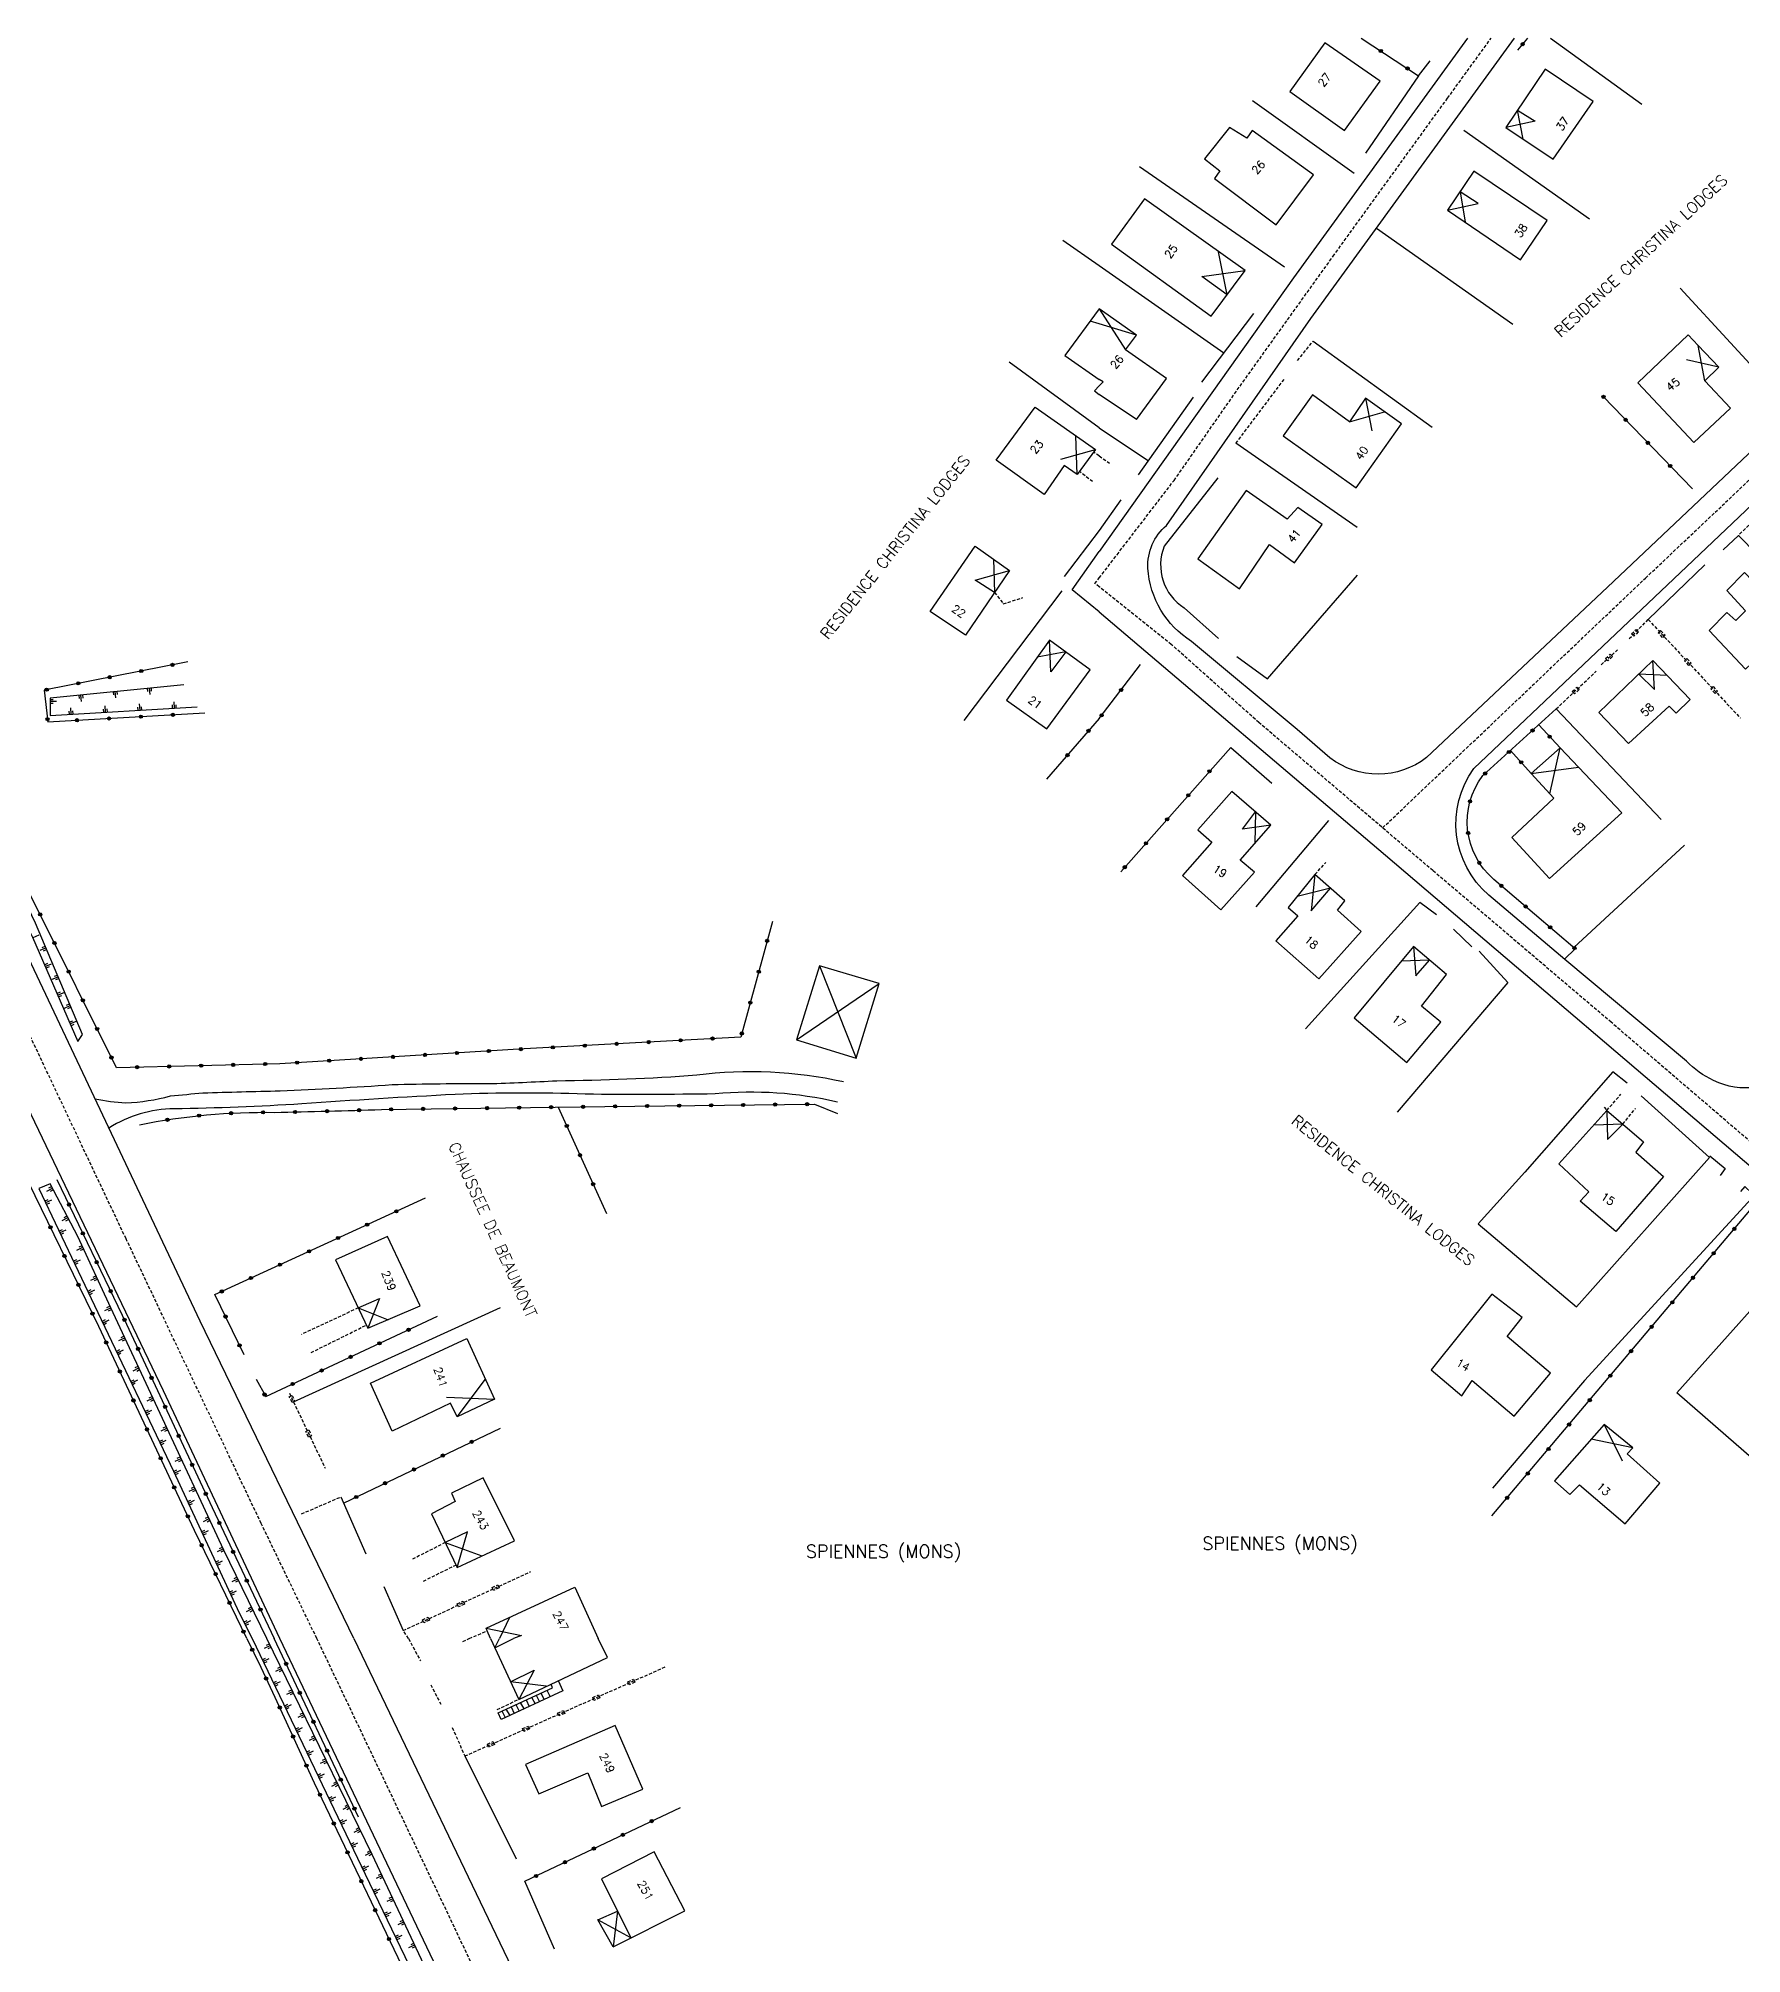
# Model space of a CAD drawing. Header units: millimetres. Extents: x 123000 to 124000, y 124000 to 125000.
# Drawn here: x 123334.3 to 123600.3, y 124700.8 to 125000 of the extents above; entities that cross this region are included whole.
import ezdxf
from ezdxf.enums import TextEntityAlignment as Align

# ---------------------------------------------------------------- set-up
doc = ezdxf.new("R2010")
doc.units = ezdxf.units.MM
doc.linetypes.add('DASHED', pattern=[0.75, 0.5, -0.25])
for name, color, linetype in [('w0001', 6, 'DASHED'), ('w0008', 7, 'CONTINUOUS'), ('w0100', 7, 'CONTINUOUS'), ('w0112', 1, 'DASHED'), ('W0211', 2, 'CONTINUOUS'), ('W0310', 3, 'CONTINUOUS'), ('w0322', 7, 'CONTINUOUS'), ('W0980', 7, 'CONTINUOUS'), ('w0989', 7, 'CONTINUOUS'), ('w0991', 7, 'CONTINUOUS')]:
    doc.layers.add(name, color=color, linetype=linetype)
doc.styles.get("Standard").update_dxf_attribs({"font": 'romans.shx', "width": 0.85})

msp = doc.modelspace()

# ---------------------------------------------------------------- linework, layer by layer
at = {"layer": 'w0001'}
for points in [[(123500, 124915.69), (123502.77, 124919.33), (123511.68, 124930.93), (123521.55, 124945.07), (123536.51, 124965.94), (123554.39, 124990.64), (123561.19, 125000)], [(123544.25, 124876.65), (123585.3, 124915.66), (123614.34, 124943.11), (123636.7, 124964.43), (123647.97, 124975.05), (123663.6, 124991.14)], [(123500, 124914.31), (123499.31, 124914.82), (123500, 124915.69)], [(123692.17, 124750), (123680.49, 124760.37), (123671.02, 124768.55), (123659.71, 124777.91), (123634.09, 124799.94), (123615.71, 124815.58), (123611.5, 124819.2), (123579.95, 124846.27), (123552.1, 124869.97), (123524.93, 124893.1), (123511.24, 124905.31), (123500, 124914.31)], [(123377.77, 124750), (123369.08, 124767.99), (123347.97, 124812.45), (123323.91, 124863.3), (123311.66, 124889.74)], [(123496.12, 124500), (123490.86, 124511.25), (123482.34, 124529.3), (123469.68, 124555.76), (123452.17, 124592.75), (123433.96, 124631.29), (123418.77, 124663.61), (123399.25, 124704.9), (123383.13, 124738.75), (123377.77, 124750)]]:
    msp.add_lwpolyline(points, dxfattribs=at)
at = {"layer": 'w0008'}
for points in [[(123557.52, 125000), (123530.35, 124962.58), (123500, 124919.85)], [(123515.99, 124946.26), (123524.12, 124957.01)], [(123506.12, 124931.8), (123514.71, 124943.93)], [(123503.37, 124927.91), (123500, 124923.11)], [(123500, 124923.11), (123494.52, 124915.9)], [(123500, 124910.39), (123495.75, 124913.85), (123500, 124919.85)], [(123585.73, 124909.18), (123594.57, 124917.72)], [(123500, 124910.39), (123544.68, 124872.37), (123607.14, 124819.17), (123650.41, 124782.03), (123687.53, 124750)], [(123383.54, 124750), (123359.57, 124799.6), (123329.6, 124862.96), (123316.41, 124892.03)], [(123372.01, 124750), (123353.8, 124788.69), (123333.15, 124831.86), (123311.64, 124876.91), (123306.99, 124887.61)], [(123490.53, 124500), (123475.56, 124531.73), (123443.88, 124597.56), (123408.04, 124674.36), (123372.01, 124750)], [(123383.54, 124750), (123410.68, 124693.44), (123428.46, 124654.35), (123447.27, 124615.35), (123464.53, 124578.85), (123481.17, 124543.7), (123492.3, 124520.27), (123500, 124503.79)]]:
    msp.add_lwpolyline(points, dxfattribs=at)
for points in [[(123630.08, 124962.23), (123579.39, 124914.26), (123551.13, 124887.64, -0.339452), (123536.01, 124887.59), (123530.88, 124892), (123514.42, 124905.79, -0.242707), (123507.58, 124917.22, -0.230848), (123510.49, 124923.9), (123533.05, 124956.22), (123564.86, 125000)], [(123608.61, 124839.1, -0.318443), (123595.95, 124837.2, -0.096982), (123591.71, 124840.2), (123572.72, 124856.08), (123560.85, 124866.16, -0.393112), (123558.51, 124885.93), (123592.75, 124918.41), (123632.81, 124956.46), (123652.44, 124975.28, -0.236722), (123656.3, 124977.06, 0.131434), (123663.03, 124978.49, 0.256132), (123666.52, 124986, 0.214267), (123662.6, 124991.87, 0.346481), (123653.18, 124990.86, 0.149148), (123649.95, 124982.46, -0.206482), (123648.02, 124979.14), (123645.69, 124976.93), (123630.08, 124962.23)]]:
    msp.add_lwpolyline(points, format="xyb", dxfattribs=at)
at = {"layer": 'w0100'}
for points in [[(123538.3, 124985.59), (123543.87, 124993.3), (123535.24, 124999.3), (123529.77, 124991.7), (123538.3, 124985.59)], [(123570.89, 124981.12), (123577.15, 124990.12), (123569.64, 124995.19), (123563.51, 124986.06), (123570.89, 124981.12)], [(123565.33, 124988.77), (123568.08, 124987.06), (123563.51, 124986.06)], [(123566.22, 124984.25), (123565.33, 124988.77)], [(123527.6, 124970.85), (123533.46, 124978.67), (123523.88, 124985.59), (123523.03, 124984.38), (123520.35, 124986.04), (123516.41, 124981.17), (123518.83, 124979.29), (123517.98, 124978.08), (123527.6, 124970.85)], [(123565.81, 124965.39), (123569.97, 124971.56), (123558.51, 124979.22), (123554.39, 124973.13), (123565.81, 124965.39)], [(123554.39, 124973.13), (123559.17, 124974.2), (123556.34, 124976.02), (123557.15, 124971.26)], [(123522.76, 124963.7), (123507.07, 124974.91), (123501.91, 124967.82), (123517.49, 124956.61), (123522.76, 124963.7)], [(123519.96, 124959.93), (123518.62, 124966.65)], [(123519.96, 124959.93), (123516, 124962.78), (123522.76, 124963.7)], [(123500, 124957.76), (123494.59, 124950.46), (123500, 124946.7)], [(123500, 124955.38), (123498.57, 124955.83)], [(123500, 124957.76), (123504.11, 124951.35)], [(123505.79, 124940.45), (123510.47, 124946.86), (123504.11, 124951.35), (123505.79, 124953.62), (123500, 124957.76)], [(123505.79, 124953.62), (123500, 124955.38)], [(123593.55, 124952), (123591.97, 124953.67), (123584.1, 124946.2), (123592.86, 124936.86)], [(123592.86, 124936.86), (123598.57, 124942.22), (123594.58, 124946.5), (123593.55, 124952), (123596.75, 124948.61), (123594.58, 124946.5)], [(123596.75, 124948.61), (123591.73, 124949.79)], [(123500, 124945.72), (123500.58, 124946.32), (123500, 124946.7)], [(123500, 124945.72), (123499.24, 124944.95), (123500, 124944.34)], [(123505.79, 124940.45), (123500, 124944.34)], [(123539.07, 124940.1), (123533.31, 124944.28), (123528.73, 124937.89), (123540.1, 124929.77)], [(123540.1, 124929.77), (123547.2, 124939.78), (123541.6, 124943.8), (123539.07, 124940.1), (123544.56, 124941.67)], [(123541.6, 124943.8), (123542.54, 124938.68)], [(123483.91, 124934.08), (123490, 124942.35), (123499.38, 124935.75), (123496.55, 124931.83), (123494.52, 124933.28), (123491.39, 124928.71), (123483.91, 124934.08)], [(123496.55, 124931.83), (123496.32, 124937.91)], [(123494.01, 124934.23), (123499.38, 124935.75)], [(123530.51, 124918.08), (123534.83, 124924.05), (123531.01, 124926.72), (123529.36, 124924.88), (123522.92, 124929.33), (123515.38, 124918.68), (123521.91, 124913.99), (123526.6, 124920.93), (123530.51, 124918.08)], [(123473.58, 124910.45), (123480.59, 124920.66), (123485.97, 124916.84), (123479.08, 124906.74), (123473.58, 124910.45)], [(123483.64, 124913.43), (123480.62, 124915.37), (123485.97, 124916.84)], [(123483.46, 124918.62), (123483.64, 124913.43)], [(123610.19, 124906.77), (123600.77, 124916.56), (123598.01, 124913.72), (123600.94, 124910.58), (123599.41, 124909.06), (123598.01, 124910.29), (123595.25, 124907.49), (123600.94, 124901.42), (123605.35, 124905.62), (123606.96, 124903.8), (123610.19, 124906.77)], [(123485.51, 124896.58), (123491.78, 124892.13), (123498.56, 124901.35), (123492.2, 124905.99), (123485.51, 124896.58)], [(123494.75, 124904.13), (123490.3, 124903.33)], [(123494.75, 124904.13), (123492.43, 124901.03), (123492.2, 124905.99)], [(123592.31, 124896.7), (123586.48, 124902.78), (123578, 124894.65), (123582.67, 124889.82), (123589.03, 124895.64), (123590.09, 124894.55), (123592.31, 124896.7)], [(123584.26, 124900.66), (123586.71, 124898.25), (123586.48, 124902.78)], [(123588.69, 124900.47), (123584.26, 124900.66)], [(123570.34, 124868.74), (123564.44, 124875.14), (123571.02, 124881.28), (123567.44, 124885.12), (123571.96, 124889.13), (123581.62, 124879.02), (123570.34, 124868.74)], [(123570.36, 124881.99), (123571.96, 124889.13)], [(123567.44, 124885.12), (123574.84, 124886.12)], [(123518.97, 124863.82), (123524.26, 124869.71), (123522, 124871.62), (123526.77, 124877.07), (123520.7, 124882.35), (123515.38, 124876.36), (123517.58, 124874.39), (123512.99, 124869.19), (123518.97, 124863.82)], [(123526.77, 124877.07), (123522.35, 124876.47), (123524.37, 124879.16), (123524.31, 124874.26)], [(123534.31, 124853.06), (123540.92, 124860.46), (123537.21, 124863.79), (123538.34, 124865.23), (123533.67, 124869.36), (123529.48, 124864.21), (123530.99, 124862.93), (123527.55, 124859.01), (123534.31, 124853.06)], [(123533.67, 124869.36), (123533.08, 124863.68), (123536.09, 124867.22), (123530.88, 124865.94)], [(123548.02, 124840), (123553.34, 124846.27), (123550.33, 124848.79), (123554.25, 124853.72), (123549.1, 124858.12), (123539.81, 124846.97), (123548.02, 124840)], [(123549.1, 124858.12), (123549.42, 124853.51), (123551.59, 124855.99), (123547.17, 124855.81)], [(123452.72, 124843.56), (123462.02, 124840.67), (123465.6, 124852.35), (123456.3, 124855.11), (123452.72, 124843.56), (123465.6, 124852.35)], [(123456.3, 124855.11), (123462.02, 124840.67)], [(123579.27, 124832.51), (123585, 124827.58), (123583.78, 124825.99), (123588.13, 124822.18), (123580.7, 124813.6), (123575.13, 124818.31), (123576.46, 124819.8), (123571.79, 124824.14), (123579.27, 124832.51), (123579.38, 124827.95), (123581.76, 124830.37), (123577.22, 124830.21)], [(123393.89, 124801.96), (123388.82, 124812.83), (123380.68, 124809.14), (123385.75, 124798.47), (123393.89, 124801.96)], [(123384.24, 124801.65), (123387.55, 124803.12), (123385.75, 124798.47)], [(123564.8, 124784.76), (123570.49, 124791.44), (123563.73, 124797.19), (123566.07, 124800.13), (123561.32, 124803.81), (123551.82, 124791.98), (123556.64, 124787.9), (123558.24, 124790.31), (123564.8, 124784.76)], [(123384.24, 124801.65), (123388.89, 124799.81)], [(123386.18, 124789.92), (123401.19, 124796.89), (123405.52, 124787.38), (123399.71, 124784.64), (123398.65, 124786.75), (123389.56, 124782.42), (123386.18, 124789.92)], [(123399.71, 124784.64), (123404.1, 124790.51)], [(123398.02, 124787.7), (123405.52, 124787.38)], [(123582.12, 124767.92), (123587.57, 124774.27), (123582.47, 124778.83), (123583.35, 124779.8), (123578.88, 124783.43), (123571.11, 124774.62), (123573.52, 124772.48), (123575.01, 124774.01), (123582.12, 124767.92)], [(123578.88, 124783.43), (123581.68, 124777.74)], [(123583.35, 124779.8), (123576.84, 124781.13)], [(123399.68, 124761.12), (123408.64, 124765.29), (123403.73, 124775.1), (123398.82, 124772.71), (123399.39, 124771.39), (123395.68, 124769.49), (123399.68, 124761.12), (123401.33, 124766.69), (123397.83, 124765), (123403.55, 124762.92)], [(123404.9, 124750), (123404.38, 124751.19), (123404.23, 124751.61), (123418.08, 124758.05), (123421.74, 124750)], [(123404.23, 124751.61), (123409.75, 124750.49), (123408.51, 124750)], [(123407.87, 124753.31), (123406.29, 124750)], [(123404.9, 124750), (123409.3, 124740.5), (123423.15, 124747.05), (123421.74, 124750)], [(123405.56, 124748.57), (123406.29, 124750)], [(123405.56, 124748.57), (123408.51, 124750)], [(123415.49, 124743.43), (123416.2, 124741.81), (123406.59, 124737.37), (123406.1, 124738.41), (123414.58, 124742.32), (123414.35, 124742.89)], [(123408.03, 124743.23), (123411.73, 124745.08), (123409.3, 124740.5)], [(123413.61, 124742.54), (123408.03, 124743.23)], [(123408.84, 124739.68), (123409.36, 124738.65)], [(123409.55, 124740), (123410.13, 124739.01)], [(123410.46, 124740.42), (123410.95, 124739.38)], [(123411.32, 124740.82), (123411.87, 124739.81)], [(123412.03, 124741.14), (123412.53, 124740.11)], [(123412.76, 124741.48), (123413.3, 124740.47)], [(123413.68, 124741.91), (123414.2, 124740.88)], [(123406.68, 124738.68), (123407.21, 124737.66)], [(123407.31, 124738.97), (123407.91, 124737.98)], [(123408.12, 124739.34), (123408.62, 124738.31)], [(123428.67, 124726.47), (123424.35, 124736.42), (123410.39, 124730.33), (123412.44, 124725.74), (123420.08, 124729.01), (123422.26, 124723.74), (123428.67, 124726.47)], [(123424.04, 124701.85), (123435.25, 124707.47), (123430.44, 124716.68), (123422.25, 124712.46), (123426.83, 124703.25), (123421.67, 124706.07), (123424.76, 124707.42), (123424.04, 124701.85), (123421.67, 124706.07)]]:
    msp.add_lwpolyline(points, dxfattribs=at)
at = {"layer": 'w0112'}
for p, q in [((123583.13, 124906.94), (123583.84, 124907.65)), ((123584.19, 124907.29), (123583.49, 124906.59)), ((123583.84, 124907.65), (123584.19, 124907.29)), ((123587.31, 124907.13), (123587.67, 124907.48)), ((123587.99, 124906.4), (123587.31, 124907.13)), ((123587.67, 124907.48), (123588.36, 124906.75)), ((123583.49, 124906.59), (123583.13, 124906.94)), ((123588.36, 124906.75), (123587.99, 124906.4)), ((123579.08, 124903.11), (123579.82, 124903.78)), ((123579.41, 124902.74), (123579.08, 124903.11)), ((123580.16, 124903.41), (123579.41, 124902.74)), ((123579.82, 124903.78), (123580.16, 124903.41)), ((123591.41, 124902.76), (123591.78, 124903.1)), ((123592.09, 124902.03), (123591.41, 124902.76)), ((123591.78, 124903.1), (123592.46, 124902.37)), ((123592.46, 124902.37), (123592.09, 124902.03)), ((123573.87, 124897.93), (123574.59, 124898.62)), ((123574.94, 124898.25), (123574.21, 124897.57)), ((123574.59, 124898.62), (123574.94, 124898.25)), ((123595.51, 124898.38), (123595.88, 124898.72)), ((123596.2, 124897.65), (123595.51, 124898.38)), ((123595.88, 124898.72), (123596.56, 124897.99)), ((123574.21, 124897.57), (123573.87, 124897.93)), ((123596.56, 124897.99), (123596.2, 124897.65)), ((123373.47, 124787.77), (123373.92, 124787.99)), ((123373.9, 124786.87), (123373.47, 124787.77)), ((123373.92, 124787.99), (123374.35, 124787.09)), ((123374.35, 124787.09), (123373.9, 124786.87)), ((123376.06, 124782.36), (123376.51, 124782.58)), ((123376.49, 124781.46), (123376.06, 124782.36)), ((123376.94, 124781.67), (123376.49, 124781.46)), ((123376.51, 124782.58), (123376.94, 124781.67)), ((123405.14, 124757.95), (123406.05, 124758.37)), ((123405.35, 124757.5), (123405.14, 124757.95)), ((123406.26, 124757.92), (123405.35, 124757.5)), ((123406.05, 124758.37), (123406.26, 124757.92)), ((123399.7, 124755.43), (123400.61, 124755.85)), ((123399.91, 124754.97), (123399.7, 124755.43)), ((123400.82, 124755.39), (123399.91, 124754.97)), ((123400.61, 124755.85), (123400.82, 124755.39)), ((123394.26, 124752.91), (123395.16, 124753.33)), ((123394.47, 124752.45), (123394.26, 124752.91)), ((123395.37, 124752.87), (123394.47, 124752.45)), ((123395.16, 124753.33), (123395.37, 124752.87)), ((123426.34, 124743.24), (123427.25, 124743.64)), ((123426.54, 124742.78), (123426.34, 124743.24)), ((123427.46, 124743.19), (123426.54, 124742.78)), ((123427.25, 124743.64), (123427.46, 124743.19)), ((123420.86, 124740.8), (123421.77, 124741.21)), ((123421.06, 124740.34), (123420.86, 124740.8)), ((123421.97, 124740.75), (123421.06, 124740.34)), ((123421.77, 124741.21), (123421.97, 124740.75)), ((123415.37, 124738.36), (123416.29, 124738.77)), ((123415.58, 124737.91), (123415.37, 124738.36)), ((123416.49, 124738.31), (123415.58, 124737.91)), ((123416.29, 124738.77), (123416.49, 124738.31)), ((123404.41, 124733.49), (123405.32, 124733.89)), ((123404.61, 124733.03), (123404.41, 124733.49)), ((123405.32, 124733.89), (123405.53, 124733.44)), ((123409.89, 124735.92), (123410.81, 124736.33)), ((123410.1, 124735.47), (123409.89, 124735.92)), ((123411.01, 124735.87), (123410.1, 124735.47)), ((123410.81, 124736.33), (123411.01, 124735.87)), ((123405.53, 124733.44), (123404.61, 124733.03))]:
    msp.add_line(p, q, dxfattribs=at)
for points in [[(123530.94, 124949.64), (123533.39, 124952.71)], [(123528.81, 124946.72), (123521.32, 124936.79)], [(123500, 124934.77), (123499.1, 124935.36)], [(123500, 124934.77), (123501.58, 124933.61)], [(123498.95, 124930.74), (123496.91, 124932.32)], [(123605.23, 124927.56), (123599.82, 124922.34)], [(123483.64, 124913.43), (123485, 124911.65), (123488.06, 124912.62)], [(123582.75, 124906.21), (123585.73, 124909.18), (123600.14, 124893.8)], [(123578.37, 124902.14), (123580.93, 124904.44)], [(123571.36, 124895.22), (123577.6, 124901.11)], [(123533.67, 124869.36), (123535.39, 124871.24)], [(123578.85, 124833.01), (123579.27, 124832.51), (123581.45, 124835.02)], [(123581.76, 124830.37), (123583.73, 124832.83)], [(123384.24, 124801.65), (123375.39, 124797.52)], [(123376.87, 124794.67), (123385.51, 124798.97)], [(123373.48, 124788.32), (123379.08, 124776.6)], [(123375.39, 124769.48), (123381.52, 124772.12)], [(123397.83, 124765), (123392.73, 124762.4)], [(123391.27, 124751.25), (123411.15, 124760.46)], [(123399.52, 124761.47), (123394.2, 124758.84)], [(123392.09, 124750), (123391.27, 124751.25)], [(123392.09, 124750), (123393.97, 124746.5)], [(123400.6, 124749.54), (123401.58, 124750)], [(123401.58, 124750), (123404.38, 124751.19)], [(123400.89, 124731.65), (123432.38, 124745.65)], [(123395.56, 124742.79), (123397.14, 124739.73)], [(123405.93, 124738.92), (123409.3, 124740.5)], [(123398.92, 124736.09), (123400.89, 124731.65)]]:
    msp.add_lwpolyline(points, dxfattribs=at)
at = {"layer": 'W0211'}
for p, q in [((123351.39, 124897.95), (123351.34, 124898.44)), ((123351.73, 124897.48), (123351.63, 124898.47)), ((123351.97, 124898), (123351.92, 124898.5)), ((123336.6, 124896.67), (123336.1, 124896.66)), ((123337.11, 124896.39), (123336.11, 124896.38)), ((123336.61, 124896.09), (123336.11, 124896.09)), ((123339.29, 124895.4), (123339.35, 124894.4)), ((123340.69, 124896.87), (123340.64, 124897.37)), ((123341.02, 124896.4), (123340.92, 124897.39)), ((123341.26, 124896.93), (123341.21, 124897.42)), ((123344.41, 124895.21), (123344.44, 124894.71)), ((123344.66, 124895.72), (123344.72, 124894.72)), ((123344.98, 124895.24), (123345.01, 124894.74)), ((123346.04, 124897.41), (123345.99, 124897.9)), ((123346.38, 124896.94), (123346.28, 124897.93)), ((123346.61, 124897.46), (123346.56, 124897.96)), ((123349.78, 124895.53), (123349.81, 124895.03)), ((123350.04, 124896.04), (123350.1, 124895.04)), ((123350.35, 124895.56), (123350.38, 124895.06)), ((123355.15, 124895.85), (123355.18, 124895.35)), ((123355.41, 124896.36), (123355.47, 124895.37)), ((123355.73, 124895.88), (123355.76, 124895.38)), ((123339.03, 124894.89), (123339.06, 124894.39)), ((123339.61, 124894.92), (123339.64, 124894.42)), ((123334.35, 124859.87), (123333.43, 124859.47)), ((123334.53, 124857.52), (123335.45, 124857.91)), ((123334.88, 124857.98), (123335.34, 124858.17)), ((123335.1, 124857.44), (123335.56, 124857.64)), ((123335.72, 124855.45), (123335.26, 124855.25)), ((123336.29, 124855.38), (123335.37, 124854.98)), ((123335.95, 124854.92), (123335.49, 124854.72)), ((123336.43, 124853.01), (123337.35, 124853.4)), ((123336.78, 124853.47), (123337.24, 124853.66)), ((123337, 124852.94), (123337.46, 124853.13)), ((123337.66, 124850.96), (123337.2, 124850.76)), ((123338.24, 124850.89), (123337.32, 124850.5)), ((123337.89, 124850.43), (123337.43, 124850.23)), ((123338.33, 124848.5), (123339.25, 124848.89)), ((123338.68, 124848.96), (123339.14, 124849.16)), ((123338.9, 124848.43), (123339.36, 124848.62)), ((123339.61, 124846.47), (123339.15, 124846.27)), ((123340.18, 124846.4), (123339.26, 124846.01)), ((123339.83, 124845.94), (123339.38, 124845.74)), ((123335.58, 124819.9), (123336.47, 124820.36)), ((123335.89, 124820.39), (123336.34, 124820.62)), ((123335.74, 124818.52), (123335.29, 124818.31)), ((123336.31, 124818.48), (123335.41, 124818.05)), ((123335.99, 124818), (123335.54, 124817.79)), ((123336.16, 124819.87), (123336.6, 124820.11)), ((123338, 124815.3), (123338.88, 124815.76)), ((123338.31, 124815.78), (123338.75, 124816.02)), ((123338.57, 124815.27), (123339.02, 124815.5)), ((123337.98, 124813.83), (123337.52, 124813.62)), ((123338.55, 124813.79), (123337.65, 124813.36)), ((123338.22, 124813.31), (123337.77, 124813.1)), ((123340.63, 124811.17), (123341.09, 124811.38)), ((123340.21, 124809.14), (123339.76, 124808.93)), ((123340.79, 124809.1), (123339.89, 124808.67)), ((123340.46, 124808.62), (123340.01, 124808.41)), ((123340.3, 124810.7), (123341.21, 124811.12)), ((123340.88, 124810.65), (123341.33, 124810.85)), ((123342.48, 124805.98), (123343.39, 124806.4)), ((123342.81, 124806.45), (123343.27, 124806.66)), ((123343.06, 124805.93), (123343.51, 124806.14)), ((123342.45, 124804.46), (123342, 124804.24)), ((123343.03, 124804.41), (123342.13, 124803.98)), ((123342.7, 124803.93), (123342.25, 124803.72)), ((123344.69, 124799.77), (123344.24, 124799.55)), ((123345.27, 124799.72), (123344.36, 124799.29)), ((123344.66, 124801.26), (123345.57, 124801.68)), ((123344.99, 124801.74), (123345.45, 124801.94)), ((123345.23, 124801.21), (123345.69, 124801.42)), ((123344.94, 124799.25), (123344.49, 124799.03)), ((123346.86, 124796.55), (123347.77, 124796.98)), ((123347.19, 124797.03), (123347.64, 124797.24)), ((123347.43, 124796.5), (123347.89, 124796.71)), ((123346.93, 124795.08), (123346.48, 124794.86)), ((123347.5, 124795.03), (123346.6, 124794.6)), ((123347.18, 124794.56), (123346.72, 124794.34)), ((123349.16, 124790.39), (123348.71, 124790.17)), ((123349.74, 124790.34), (123348.84, 124789.91)), ((123349.06, 124791.84), (123349.96, 124792.27)), ((123349.39, 124792.32), (123349.84, 124792.53)), ((123349.63, 124791.79), (123350.09, 124792.01)), ((123349.41, 124789.87), (123348.96, 124789.65)), ((123351.26, 124787.14), (123352.16, 124787.56)), ((123351.59, 124787.61), (123352.04, 124787.82)), ((123351.4, 124785.7), (123350.95, 124785.48)), ((123351.97, 124785.65), (123351.07, 124785.22)), ((123351.65, 124785.18), (123351.2, 124784.96)), ((123351.83, 124787.09), (123352.28, 124787.3)), ((123353.45, 124782.43), (123354.36, 124782.85)), ((123353.78, 124782.9), (123354.24, 124783.11)), ((123354.03, 124782.38), (123354.48, 124782.59)), ((123353.64, 124781.01), (123353.18, 124780.79)), ((123354.21, 124780.96), (123353.31, 124780.53)), ((123353.88, 124780.49), (123353.43, 124780.27)), ((123355.98, 124778.19), (123356.44, 124778.41)), ((123355.87, 124776.31), (123355.42, 124776.1)), ((123356.45, 124776.26), (123355.54, 124775.84)), ((123355.65, 124777.72), (123356.56, 124778.14)), ((123356.12, 124775.79), (123355.66, 124775.58)), ((123356.23, 124777.67), (123356.68, 124777.88)), ((123357.85, 124773.01), (123358.76, 124773.44)), ((123358.18, 124773.49), (123358.63, 124773.7)), ((123358.42, 124772.96), (123358.88, 124773.17)), ((123358.05, 124771.59), (123357.6, 124771.39)), ((123358.63, 124771.54), (123357.72, 124771.12)), ((123358.3, 124771.07), (123357.84, 124770.86)), ((123360.23, 124766.88), (123359.78, 124766.67)), ((123360.81, 124766.83), (123359.9, 124766.41)), ((123360.05, 124768.3), (123360.95, 124768.73)), ((123360.38, 124768.78), (123360.83, 124768.99)), ((123360.62, 124768.25), (123361.08, 124768.47)), ((123360.48, 124766.35), (123360.02, 124766.14)), ((123362.25, 124763.6), (123363.15, 124764.02)), ((123362.58, 124764.07), (123363.03, 124764.28)), ((123362.82, 124763.55), (123363.27, 124763.76)), ((123362.41, 124762.16), (123361.96, 124761.95)), ((123362.99, 124762.11), (123362.08, 124761.69)), ((123362.66, 124761.64), (123362.2, 124761.43)), ((123364.59, 124757.45), (123364.14, 124757.24)), ((123365.17, 124757.39), (123364.26, 124756.97)), ((123364.52, 124758.91), (123365.42, 124759.35)), ((123364.84, 124759.39), (123365.29, 124759.6)), ((123365.1, 124758.87), (123365.55, 124759.09)), ((123364.84, 124756.92), (123364.38, 124756.71)), ((123366.79, 124754.24), (123367.69, 124754.67)), ((123367.12, 124754.71), (123367.57, 124754.93)), ((123367.37, 124754.19), (123367.82, 124754.41)), ((123366.82, 124752.77), (123366.37, 124752.54)), ((123367.39, 124752.74), (123366.5, 124752.29)), ((123367.08, 124752.25), (123366.63, 124752.03)), ((123369.59, 124748.48), (123370.49, 124748.92)), ((123369.92, 124748.96), (123370.37, 124749.18)), ((123370.17, 124748.44), (123370.62, 124748.66)), ((123369.71, 124746.88), (123369.26, 124746.66)), ((123370.28, 124746.83), (123369.38, 124746.4)), ((123369.96, 124746.36), (123369.51, 124746.14)), ((123371.67, 124745.37), (123372.12, 124745.59)), ((123371.44, 124743.27), (123370.99, 124743.06)), ((123372.02, 124743.23), (123371.11, 124742.8)), ((123371.69, 124742.75), (123371.24, 124742.54)), ((123371.35, 124744.89), (123372.25, 124745.33)), ((123371.92, 124744.85), (123372.37, 124745.07)), ((123373.17, 124739.67), (123372.72, 124739.46)), ((123373.75, 124739.63), (123372.85, 124739.2)), ((123373.1, 124741.3), (123374, 124741.74)), ((123373.42, 124741.78), (123373.87, 124742)), ((123373.68, 124741.26), (123374.13, 124741.48)), ((123373.42, 124739.15), (123372.97, 124738.94)), ((123374.85, 124737.71), (123375.75, 124738.15)), ((123375.18, 124738.19), (123375.63, 124738.41)), ((123375.43, 124737.67), (123375.88, 124737.89)), ((123374.9, 124736.07), (123374.45, 124735.86)), ((123375.48, 124736.03), (123374.58, 124735.6)), ((123375.15, 124735.55), (123374.7, 124735.33)), ((123376.61, 124734.12), (123377.51, 124734.56)), ((123376.93, 124734.6), (123377.38, 124734.82)), ((123377.18, 124734.08), (123377.63, 124734.3)), ((123376.63, 124732.47), (123376.18, 124732.25)), ((123377.21, 124732.43), (123376.31, 124731.99)), ((123376.88, 124731.95), (123376.43, 124731.73)), ((123378.36, 124730.53), (123379.26, 124730.97)), ((123378.68, 124731.01), (123379.13, 124731.23)), ((123378.94, 124730.49), (123379.39, 124730.71)), ((123378.36, 124728.87), (123377.91, 124728.65)), ((123378.94, 124728.83), (123378.04, 124728.39)), ((123378.61, 124728.35), (123378.16, 124728.13)), ((123380.44, 124727.42), (123380.89, 124727.64)), ((123380.09, 124725.27), (123379.64, 124725.05)), ((123380.67, 124725.22), (123379.77, 124724.79)), ((123380.35, 124724.75), (123379.89, 124724.53)), ((123380.11, 124726.94), (123381.01, 124727.38)), ((123380.69, 124726.9), (123381.14, 124727.12)), ((123381.83, 124721.67), (123381.38, 124721.45)), ((123382.4, 124721.62), (123381.5, 124721.19)), ((123381.87, 124723.35), (123382.77, 124723.79)), ((123382.19, 124723.83), (123382.64, 124724.05)), ((123382.44, 124723.31), (123382.89, 124723.53)), ((123382.08, 124721.15), (123381.63, 124720.93)), ((123383.62, 124719.76), (123384.52, 124720.2)), ((123383.94, 124720.24), (123384.39, 124720.46)), ((123384.2, 124719.72), (123384.65, 124719.94)), ((123383.56, 124718.07), (123383.11, 124717.85)), ((123384.13, 124718.02), (123383.23, 124717.59)), ((123383.81, 124717.55), (123383.36, 124717.33)), ((123385.37, 124716.17), (123386.27, 124716.61)), ((123385.7, 124716.65), (123386.15, 124716.86)), ((123385.95, 124716.13), (123386.4, 124716.35)), ((123385.29, 124714.46), (123384.84, 124714.25)), ((123385.86, 124714.42), (123384.96, 124713.99)), ((123385.54, 124713.94), (123385.09, 124713.73)), ((123387.07, 124712.57), (123387.97, 124712.99)), ((123387.4, 124713.04), (123387.85, 124713.25)), ((123387.64, 124712.52), (123388.1, 124712.73)), ((123387.02, 124710.86), (123386.57, 124710.65)), ((123387.6, 124710.82), (123386.7, 124710.39)), ((123387.27, 124710.34), (123386.82, 124710.13)), ((123389.09, 124709.42), (123389.55, 124709.63)), ((123388.76, 124707.27), (123388.31, 124707.05)), ((123389.33, 124707.22), (123388.43, 124706.79)), ((123389.01, 124706.75), (123388.56, 124706.53)), ((123388.76, 124708.95), (123389.67, 124709.37)), ((123389.34, 124708.9), (123389.79, 124709.11)), ((123390.49, 124703.67), (123390.04, 124703.45)), ((123391.07, 124703.62), (123390.17, 124703.19)), ((123390.46, 124705.33), (123391.36, 124705.75)), ((123390.79, 124705.8), (123391.24, 124706.02)), ((123391.03, 124705.28), (123391.49, 124705.49)), ((123390.74, 124703.15), (123390.29, 124702.93)), ((123392.15, 124701.71), (123393.06, 124702.14)), ((123392.49, 124702.19), (123392.94, 124702.4)), ((123392.73, 124701.66), (123393.18, 124701.87))]:
    msp.add_line(p, q, dxfattribs=at)
for points in [[(123356.99, 124899.01), (123336.1, 124896.91), (123336.14, 124894.21), (123359.06, 124895.58)], [(123341.15, 124844.38), (123333.82, 124861.77), (123325.51, 124879.09), (123318.34, 124893.02), (123331.77, 124893.73), (123331.5, 124896.47), (123321.47, 124896.47)], [(123316.67, 124893.85), (123323.21, 124879.78), (123333.38, 124859.59), (123340.45, 124843.26), (123341.15, 124844.38)], [(123369.96, 124750), (123363.25, 124763.81), (123353.29, 124785.15), (123345.57, 124801.68), (123340.42, 124812.82), (123336.12, 124821.02), (123334.33, 124820.32), (123343.57, 124800.95), (123355.4, 124776.15), (123365.62, 124754.03), (123367.65, 124750)], [(123367.65, 124750), (123385.34, 124713.2), (123397.01, 124688.98), (123405.25, 124670.71), (123407.5, 124671.79), (123396.14, 124695.56), (123386.43, 124716.28), (123369.96, 124750)]]:
    msp.add_lwpolyline(points, dxfattribs=at)
at = {"layer": 'W0310'}
for points in [[(123570.46, 125000), (123584.73, 124989.69)], [(123549.88, 124994.16), (123541.57, 124982.08)], [(123528.94, 124964.27), (123506.27, 124979.94)], [(123500, 124964.44), (123494.3, 124968.39)], [(123519.44, 124950.82), (123500, 124964.44)], [(123606.45, 124943.88), (123590.75, 124960.98)], [(123533.39, 124952.71), (123552.01, 124939.23)], [(123500, 124939.17), (123485.9, 124949.39)], [(123500, 124939.17), (123507.66, 124933.97)], [(123521.32, 124936.79), (123540.25, 124923.63)], [(123619.96, 124901.87), (123599.82, 124922.34), (123597.47, 124920.1)], [(123521.48, 124903.43), (123526.26, 124899.94), (123540.33, 124916.11)], [(123478.9, 124893.4), (123494.2, 124913.69)], [(123587.77, 124877.98), (123571.36, 124895.22)], [(123520.52, 124889.23), (123526.93, 124883.63)], [(123524.52, 124864.31), (123535.85, 124877.8)], [(123574.1, 124857.97), (123591.4, 124873.93)], [(123552.68, 124863.06), (123550.05, 124865), (123532.21, 124845.27)], [(123555.32, 124860.82), (123558.18, 124858.07)], [(123559.33, 124857.39), (123563.79, 124852.47), (123546.51, 124832.24)], [(123582.45, 124836.77), (123580.23, 124838.52), (123566.44, 124822.84), (123559.16, 124814.79), (123574.51, 124801.82), (123595.31, 124825.13), (123584.63, 124834.81)], [(123602.47, 124819.37), (123575.77, 124790.31), (123561.4, 124773.5)], [(123602.3, 124777.88), (123590.21, 124788.41), (123610.9, 124811.5)], [(123374.13, 124786.98), (123406.46, 124801.73)], [(123381.52, 124772.12), (123385.44, 124763.25)], [(123388.22, 124758.13), (123391.27, 124751.25)], [(123400.89, 124731.65), (123408.89, 124715.58)], [(123414.89, 124701.46), (123410.28, 124712.08)]]:
    msp.add_lwpolyline(points, dxfattribs=at)
msp.add_lwpolyline([(123518.51, 124931.31), (123510.14, 124920.65, 0.360592), (123513.26, 124911.01), (123518.6, 124906.23)], format="xyb", dxfattribs=at)
at = {"layer": 'w0322'}
for points in [[(123540.92, 125000), (123549.88, 124994.16), (123551.7, 124996.46)], [(123566.89, 125000), (123565.32, 124998.13)], [(123578.68, 124944.05), (123592.64, 124929.6)], [(123357.62, 124902.58), (123335.19, 124898.17), (123335.75, 124893.2), (123360.28, 124894.6)], [(123500, 124893.74), (123506.44, 124902.16)], [(123448.95, 124862.03), (123444, 124843.97), (123410.15, 124842.12), (123371.98, 124839.8), (123346.47, 124839.18), (123333.95, 124864.35), (123319.89, 124891.99), (123332.95, 124892.92), (123332.18, 124897.4)], [(123500, 124893.74), (123491.75, 124884.25)], [(123571.96, 124889.13), (123568.63, 124892.74)], [(123503.35, 124869.8), (123520.52, 124889.23)], [(123567.44, 124885.12), (123564.25, 124888.76)], [(123415.47, 124833.03), (123423, 124816.41)], [(123366.83, 124750), (123358.68, 124766.86), (123343.7, 124798.75), (123331.79, 124823.25)], [(123337.18, 124821.69), (123348.05, 124799.1), (123361.4, 124770.49), (123371.11, 124750)], [(123561.33, 124769.15), (123603.02, 124818.54), (123600.81, 124820.62), (123600.14, 124819.85)], [(123366.4, 124794.34), (123361.85, 124803.74), (123394.73, 124818.84)], [(123368.3, 124790.54), (123369.78, 124787.8), (123396.63, 124800.36)], [(123381.94, 124771.17), (123406.47, 124782.89)], [(123366.83, 124750), (123369.01, 124745.52), (123371.23, 124740.86), (123377.38, 124727.47), (123393.94, 124692.78), (123402.86, 124672.92), (123389.24, 124662.94), (123385.03, 124660.3)], [(123384.26, 124722.1), (123371.11, 124750)], [(123410.28, 124712.08), (123434.6, 124723.62)]]:
    msp.add_lwpolyline(points, dxfattribs=at)
for points in [[(123572.65, 124856.14), (123574.35, 124857.76), (123561.62, 124868.6, -0.399703), (123559.92, 124884.81), (123571.36, 124895.22)], [(123350.05, 124830.28, -0.052604), (123371.16, 124832.2, 0.003439), (123387.87, 124832.65), (123422.76, 124833.13), (123455.5, 124833.48), (123459.09, 124832.05)]]:
    msp.add_lwpolyline(points, format="xyb", dxfattribs=at)
for centre, radius in [((123543.96, 124998.02), 0.25), ((123543.96, 124998.02), 0.15), ((123566.13, 124999.09), 0.25), ((123566.13, 124999.09), 0.15), ((123548.15, 124995.29), 0.25), ((123548.15, 124995.29), 0.15), ((123578.75, 124943.98), 0.25), ((123578.75, 124943.98), 0.15), ((123582.22, 124940.39), 0.25), ((123582.22, 124940.39), 0.15), ((123585.69, 124936.79), 0.25), ((123585.69, 124936.79), 0.15), ((123589.16, 124933.19), 0.25), ((123589.16, 124933.19), 0.15), ((123350.33, 124901.15), 0.25), ((123350.33, 124901.15), 0.15), ((123355.23, 124902.11), 0.25), ((123355.23, 124902.11), 0.15), ((123335.61, 124898.25), 0.25), ((123335.61, 124898.25), 0.15), ((123340.51, 124899.22), 0.25), ((123340.51, 124899.22), 0.15), ((123345.42, 124900.18), 0.25), ((123345.42, 124900.18), 0.15), ((123503.4, 124898.19), 0.25), ((123503.4, 124898.19), 0.15), ((123335.7, 124893.63), 0.25), ((123335.7, 124893.63), 0.15), ((123340.31, 124893.46), 0.25), ((123340.31, 124893.46), 0.15), ((123345.3, 124893.74), 0.25), ((123345.3, 124893.74), 0.15), ((123350.3, 124894.03), 0.25), ((123350.3, 124894.03), 0.15), ((123355.29, 124894.31), 0.25), ((123355.29, 124894.31), 0.15), ((123498.31, 124891.8), 0.25), ((123500.36, 124894.22), 0.25), ((123500.36, 124894.22), 0.15), ((123567.67, 124891.86), 0.25), ((123498.31, 124891.8), 0.15), ((123567.67, 124891.86), 0.15), ((123570.34, 124890.89), 0.25), ((123570.34, 124890.89), 0.15), ((123495.03, 124888.02), 0.25), ((123495.03, 124888.02), 0.15), ((123563.97, 124888.5), 0.25), ((123563.97, 124888.5), 0.15), ((123565.89, 124886.89), 0.25), ((123565.89, 124886.89), 0.15), ((123517.21, 124885.49), 0.25), ((123517.21, 124885.49), 0.15), ((123560.27, 124885.13), 0.25), ((123560.27, 124885.13), 0.15), ((123513.9, 124881.74), 0.25), ((123513.9, 124881.74), 0.15), ((123557.9, 124880.79), 0.25), ((123557.9, 124880.79), 0.15), ((123510.59, 124877.99), 0.25), ((123510.59, 124877.99), 0.15), ((123507.28, 124874.24), 0.25), ((123507.28, 124874.24), 0.15), ((123557.6, 124875.84), 0.25), ((123557.6, 124875.84), 0.15), ((123559.35, 124871.19), 0.25), ((123559.35, 124871.19), 0.15), ((123503.97, 124870.5), 0.25), ((123503.97, 124870.5), 0.15), ((123562.79, 124867.6), 0.25), ((123562.79, 124867.6), 0.15), ((123334.55, 124863.14), 0.25), ((123334.55, 124863.14), 0.15), ((123566.6, 124864.36), 0.25), ((123566.6, 124864.36), 0.15), ((123448.12, 124859), 0.25), ((123448.12, 124859), 0.15), ((123570.41, 124861.12), 0.25), ((123570.41, 124861.12), 0.15), ((123336.78, 124858.66), 0.25), ((123336.78, 124858.66), 0.15), ((123574.21, 124857.88), 0.25), ((123574.21, 124857.88), 0.15), ((123339.01, 124854.19), 0.25), ((123339.01, 124854.19), 0.15), ((123446.8, 124854.18), 0.25), ((123446.8, 124854.18), 0.15), ((123341.23, 124849.71), 0.25), ((123341.23, 124849.71), 0.15), ((123445.48, 124849.35), 0.25), ((123445.48, 124849.35), 0.15), ((123343.46, 124845.23), 0.25), ((123343.46, 124845.23), 0.15), ((123444.16, 124844.53), 0.25), ((123444.16, 124844.53), 0.15), ((123394.66, 124841.18), 0.25), ((123394.66, 124841.18), 0.15), ((123399.66, 124841.48), 0.25), ((123399.66, 124841.48), 0.15), ((123404.65, 124841.78), 0.25), ((123404.65, 124841.78), 0.15), ((123409.64, 124842.09), 0.25), ((123409.64, 124842.09), 0.15), ((123414.63, 124842.36), 0.25), ((123414.63, 124842.36), 0.15), ((123419.62, 124842.63), 0.25), ((123419.62, 124842.63), 0.15), ((123424.61, 124842.91), 0.25), ((123424.61, 124842.91), 0.15), ((123429.61, 124843.18), 0.25), ((123429.61, 124843.18), 0.15), ((123434.6, 124843.45), 0.25), ((123434.6, 124843.45), 0.15), ((123439.59, 124843.73), 0.25), ((123439.59, 124843.73), 0.15), ((123345.69, 124840.76), 0.25), ((123345.69, 124840.76), 0.15), ((123349.71, 124839.26), 0.25), ((123349.71, 124839.26), 0.15), ((123354.71, 124839.38), 0.25), ((123354.71, 124839.38), 0.15), ((123359.71, 124839.5), 0.25), ((123359.71, 124839.5), 0.15), ((123364.71, 124839.62), 0.25), ((123364.71, 124839.62), 0.15), ((123369.71, 124839.75), 0.25), ((123369.71, 124839.75), 0.15), ((123374.7, 124839.97), 0.25), ((123374.7, 124839.97), 0.15), ((123379.69, 124840.27), 0.25), ((123379.69, 124840.27), 0.15), ((123384.68, 124840.57), 0.25), ((123384.68, 124840.57), 0.15), ((123389.67, 124840.87), 0.25), ((123389.67, 124840.87), 0.15), ((123364.38, 124832.07), 0.25), ((123364.38, 124832.07), 0.15), ((123369.37, 124832.21), 0.25), ((123369.37, 124832.21), 0.15), ((123374.37, 124832.27), 0.25), ((123374.37, 124832.27), 0.15), ((123379.37, 124832.39), 0.25), ((123379.37, 124832.39), 0.15), ((123384.37, 124832.54), 0.25), ((123384.37, 124832.54), 0.15), ((123389.37, 124832.67), 0.25), ((123389.37, 124832.67), 0.15), ((123394.37, 124832.74), 0.25), ((123394.37, 124832.74), 0.15), ((123399.37, 124832.81), 0.25), ((123399.37, 124832.81), 0.15), ((123404.37, 124832.87), 0.25), ((123404.37, 124832.87), 0.15), ((123409.37, 124832.94), 0.25), ((123409.37, 124832.94), 0.15), ((123414.37, 124833.01), 0.25), ((123414.37, 124833.01), 0.15), ((123419.37, 124833.08), 0.25), ((123419.37, 124833.08), 0.15), ((123424.36, 124833.14), 0.25), ((123424.36, 124833.14), 0.15), ((123429.36, 124833.2), 0.25), ((123429.36, 124833.2), 0.15), ((123434.36, 124833.25), 0.25), ((123434.36, 124833.25), 0.15), ((123439.36, 124833.31), 0.25), ((123439.36, 124833.31), 0.15), ((123444.36, 124833.36), 0.25), ((123444.36, 124833.36), 0.15), ((123449.36, 124833.42), 0.25), ((123449.36, 124833.42), 0.15), ((123454.36, 124833.47), 0.25), ((123454.36, 124833.47), 0.15), ((123354.43, 124831.05), 0.25), ((123354.43, 124831.05), 0.15), ((123359.39, 124831.69), 0.25), ((123359.39, 124831.69), 0.15), ((123416.81, 124830.08), 0.25), ((123416.81, 124830.08), 0.15), ((123418.87, 124825.52), 0.25), ((123418.87, 124825.52), 0.15), ((123420.94, 124820.97), 0.25), ((123420.94, 124820.97), 0.15), ((123339.05, 124817.8), 0.25), ((123339.05, 124817.8), 0.15), ((123336.16, 124814.25), 0.25), ((123336.16, 124814.25), 0.15), ((123385.64, 124814.66), 0.25), ((123385.64, 124814.66), 0.15), ((123390.19, 124816.75), 0.25), ((123390.19, 124816.75), 0.15), ((123599.18, 124814), 0.25), ((123341.22, 124813.3), 0.25), ((123341.22, 124813.3), 0.15), ((123381.1, 124812.58), 0.25), ((123381.1, 124812.58), 0.15), ((123599.18, 124814), 0.15), ((123338.35, 124809.76), 0.25), ((123338.35, 124809.76), 0.15), ((123343.39, 124808.79), 0.25), ((123343.39, 124808.79), 0.15), ((123372.01, 124808.4), 0.25), ((123372.01, 124808.4), 0.15), ((123376.55, 124810.49), 0.25), ((123376.55, 124810.49), 0.15), ((123595.96, 124810.18), 0.25), ((123595.96, 124810.18), 0.15), ((123340.53, 124805.26), 0.25), ((123340.53, 124805.26), 0.15), ((123367.47, 124806.32), 0.25), ((123367.47, 124806.32), 0.15), ((123592.73, 124806.36), 0.25), ((123592.73, 124806.36), 0.15), ((123345.56, 124804.28), 0.25), ((123345.56, 124804.28), 0.15), ((123362.92, 124804.23), 0.25), ((123362.92, 124804.23), 0.15), ((123589.51, 124802.53), 0.25), ((123589.51, 124802.53), 0.15), ((123342.72, 124800.76), 0.25), ((123342.72, 124800.76), 0.15), ((123347.73, 124799.78), 0.25), ((123347.73, 124799.78), 0.15), ((123363.52, 124800.3), 0.25), ((123363.52, 124800.3), 0.15), ((123344.87, 124796.25), 0.25), ((123344.87, 124796.25), 0.15), ((123387.57, 124796.12), 0.25), ((123392.1, 124798.24), 0.25), ((123392.1, 124798.24), 0.15), ((123586.28, 124798.71), 0.25), ((123586.28, 124798.71), 0.15), ((123349.85, 124795.25), 0.25), ((123349.85, 124795.25), 0.15), ((123365.7, 124795.8), 0.25), ((123365.7, 124795.8), 0.15), ((123383.05, 124794), 0.25), ((123383.05, 124794), 0.15), ((123387.57, 124796.12), 0.15), ((123583.06, 124794.89), 0.25), ((123583.06, 124794.89), 0.15), ((123347, 124791.72), 0.25), ((123347, 124791.72), 0.15), ((123351.96, 124790.72), 0.25), ((123351.96, 124790.72), 0.15), ((123378.52, 124791.88), 0.25), ((123378.52, 124791.88), 0.15), ((123579.83, 124791.07), 0.25), ((123579.83, 124791.07), 0.15), ((123349.12, 124787.2), 0.25), ((123349.12, 124787.2), 0.15), ((123369.61, 124788.11), 0.25), ((123369.61, 124788.11), 0.15), ((123373.99, 124789.76), 0.25), ((123373.99, 124789.76), 0.15), ((123576.61, 124787.25), 0.25), ((123576.61, 124787.25), 0.15), ((123354.08, 124786.19), 0.25), ((123354.08, 124786.19), 0.15), ((123351.25, 124782.67), 0.25), ((123351.25, 124782.67), 0.15), ((123356.19, 124781.66), 0.25), ((123356.19, 124781.66), 0.15), ((123573.38, 124783.43), 0.25), ((123573.38, 124783.43), 0.15), ((123353.38, 124778.15), 0.25), ((123397.45, 124778.58), 0.25), ((123397.45, 124778.58), 0.15), ((123401.96, 124780.73), 0.25), ((123401.96, 124780.73), 0.15), ((123570.16, 124779.61), 0.25), ((123570.16, 124779.61), 0.15), ((123353.38, 124778.15), 0.15), ((123358.3, 124777.13), 0.25), ((123358.3, 124777.13), 0.15), ((123392.94, 124776.42), 0.25), ((123392.94, 124776.42), 0.15), ((123566.93, 124775.79), 0.25), ((123566.93, 124775.79), 0.15), ((123355.5, 124773.62), 0.25), ((123355.5, 124773.62), 0.15), ((123360.42, 124772.6), 0.25), ((123360.42, 124772.6), 0.15), ((123383.91, 124772.11), 0.25), ((123388.43, 124774.26), 0.25), ((123388.43, 124774.26), 0.15), ((123383.91, 124772.11), 0.15), ((123563.71, 124771.97), 0.25), ((123563.71, 124771.97), 0.15), ((123357.63, 124769.1), 0.25), ((123357.63, 124769.1), 0.15), ((123362.55, 124768.07), 0.25), ((123362.55, 124768.07), 0.15), ((123359.78, 124764.58), 0.25), ((123359.78, 124764.58), 0.15), ((123364.69, 124763.55), 0.25), ((123364.69, 124763.55), 0.15), ((123361.96, 124760.08), 0.25), ((123361.96, 124760.08), 0.15), ((123366.83, 124759.04), 0.25), ((123366.83, 124759.04), 0.15), ((123364.14, 124755.58), 0.25), ((123364.14, 124755.58), 0.15), ((123368.97, 124754.52), 0.25), ((123368.97, 124754.52), 0.15), ((123366.31, 124751.08), 0.25), ((123366.31, 124751.08), 0.15), ((123367.68, 124748.26), 0.25), ((123367.68, 124748.26), 0.15), ((123372.98, 124746.04), 0.25), ((123372.98, 124746.04), 0.15), ((123369.85, 124743.76), 0.25), ((123369.85, 124743.76), 0.15), ((123371.98, 124739.23), 0.25), ((123375.11, 124741.52), 0.25), ((123375.11, 124741.52), 0.15), ((123371.98, 124739.23), 0.15), ((123377.24, 124737), 0.25), ((123377.24, 124737), 0.15), ((123374.06, 124734.69), 0.25), ((123374.06, 124734.69), 0.15), ((123379.37, 124732.48), 0.25), ((123379.37, 124732.48), 0.15), ((123376.15, 124730.14), 0.25), ((123376.15, 124730.14), 0.15), ((123381.51, 124727.95), 0.25), ((123381.51, 124727.95), 0.15), ((123378.26, 124725.61), 0.25), ((123378.26, 124725.61), 0.15), ((123383.64, 124723.43), 0.25), ((123383.64, 124723.43), 0.15), ((123430.08, 124721.48), 0.25), ((123430.08, 124721.48), 0.15), ((123380.42, 124721.1), 0.25), ((123380.42, 124721.1), 0.15), ((123425.57, 124719.33), 0.25), ((123425.57, 124719.33), 0.15), ((123382.57, 124716.59), 0.25), ((123382.57, 124716.59), 0.15), ((123421.05, 124717.19), 0.25), ((123421.05, 124717.19), 0.15), ((123412.01, 124712.9), 0.25), ((123412.01, 124712.9), 0.15), ((123416.53, 124715.05), 0.25), ((123416.53, 124715.05), 0.15), ((123384.73, 124712.08), 0.25), ((123384.73, 124712.08), 0.15), ((123386.88, 124707.57), 0.25), ((123386.88, 124707.57), 0.15), ((123389.04, 124703.05), 0.25), ((123389.04, 124703.05), 0.15)]:
    msp.add_circle(centre, radius, dxfattribs=at)
at = {"layer": 'w0989'}
for points in [[(123539.8, 124978.86), (123523.92, 124990.22)], [(123556.96, 124985.64), (123576.58, 124971.79)], [(123564.58, 124955.3), (123543.28, 124970.3)], [(123595.35, 124825.39), (123597.75, 124823.43), (123596.98, 124822.35)]]:
    msp.add_lwpolyline(points, dxfattribs=at)
for points in [[(123343.14, 124834.33, 0.041743), (123347.94, 124833.71, 0.057828), (123354.9, 124834.76, -0.002741), (123359.98, 124835.26, 0.000059), (123372.03, 124835.58, 0.00795), (123389.55, 124836.54, -0.009122), (123404.56, 124836.69, 0.005635), (123415.27, 124837.15, 0.017033), (123437.14, 124838.06, -0.086634), (123460.02, 124837.01, -0.186543)], [(123459.1, 124833.81, 0.080302), (123440.01, 124835.09, -0.007046), (123419.7, 124835.04, 0.020427), (123399.38, 124835, 0.004642), (123375.45, 124833.53, -0.012472), (123355.46, 124832.75, 0.138792), (123345.3, 124829.76, 3.463429)]]:
    msp.add_lwpolyline(points, format="xyb", dxfattribs=at)

# ---------------------------------------------------------------- texts
at = {"layer": 'W0980'}
for p in [(123466.31, 124763.48), (123528.23, 124764.73)]:
    msp.add_text('SPIENNES (MONS)', height=2, dxfattribs=at).set_placement(p, align=Align.MIDDLE)
at = {"layer": 'w0989'}
for s, rotation, p in [('RESIDENCE CHRISTINA LODGES', 43.0311, (123584.59, 124966.04)), ('RESIDENCE CHRISTINA LODGES', 51.4622, (123468.1, 124920.52)), ('RESIDENCE CHRISTINA LODGES', 321.0829, (123544.34, 124820.02)), ('CHAUSSEE DE BEAUMONT', 294.4682, (123405.25, 124813.85))]:
    msp.add_text(s, height=1.75, rotation=rotation, dxfattribs=at).set_placement(p, align=Align.MIDDLE)
at = {"layer": 'w0991'}
for s, rotation, p in [('27', 52.0939, (123535.17, 124993.5)), ('37', 55.8557, (123572.36, 124986.65)), ('26', 47.9808, (123524.85, 124979.87)), ('38', 57.3262, (123565.87, 124969.96)), ('25', 54.2156, (123511.2, 124966.73)), ('26', 51.1152, (123502.74, 124949.44)), ('45', 38.6285, (123589.61, 124945.93)), ('23', 50.1628, (123490.22, 124936.16)), ('40', 55.893, (123540.99, 124935.21)), ('41', 51.1721, (123530.43, 124922.26)), ('22', 325.8702, (123478.04, 124910.5)), ('21', 324.2766, (123489.97, 124896.24)), ('58', 44.4423, (123585.59, 124895.11)), ('59', 44.3383, (123574.97, 124876.52)), ('19', 326.3396, (123518.85, 124869.87)), ('18', 318.5354, (123533.11, 124858.77)), ('17', 321.1039, (123546.77, 124846.45)), ('15', 326.3396, (123579.44, 124818.67)), ('239', 291.4696, (123389.02, 124805.9)), ('14', 328.4212, (123556.82, 124792.74)), ('241', 288.4542, (123397.11, 124790.83)), ('13', 317.3853, (123578.76, 124773.35)), ('243', 299.9593, (123403.36, 124768.52)), ('247', 297.3761, (123415.85, 124752.76)), ('249', 295.9318, (123423.13, 124730.55)), ('251', 298.0061, (123429.11, 124710.66))]:
    msp.add_text(s, height=1.25, rotation=rotation, dxfattribs=at).set_placement(p, align=Align.MIDDLE)

doc.saveas('drawing.dxf')
